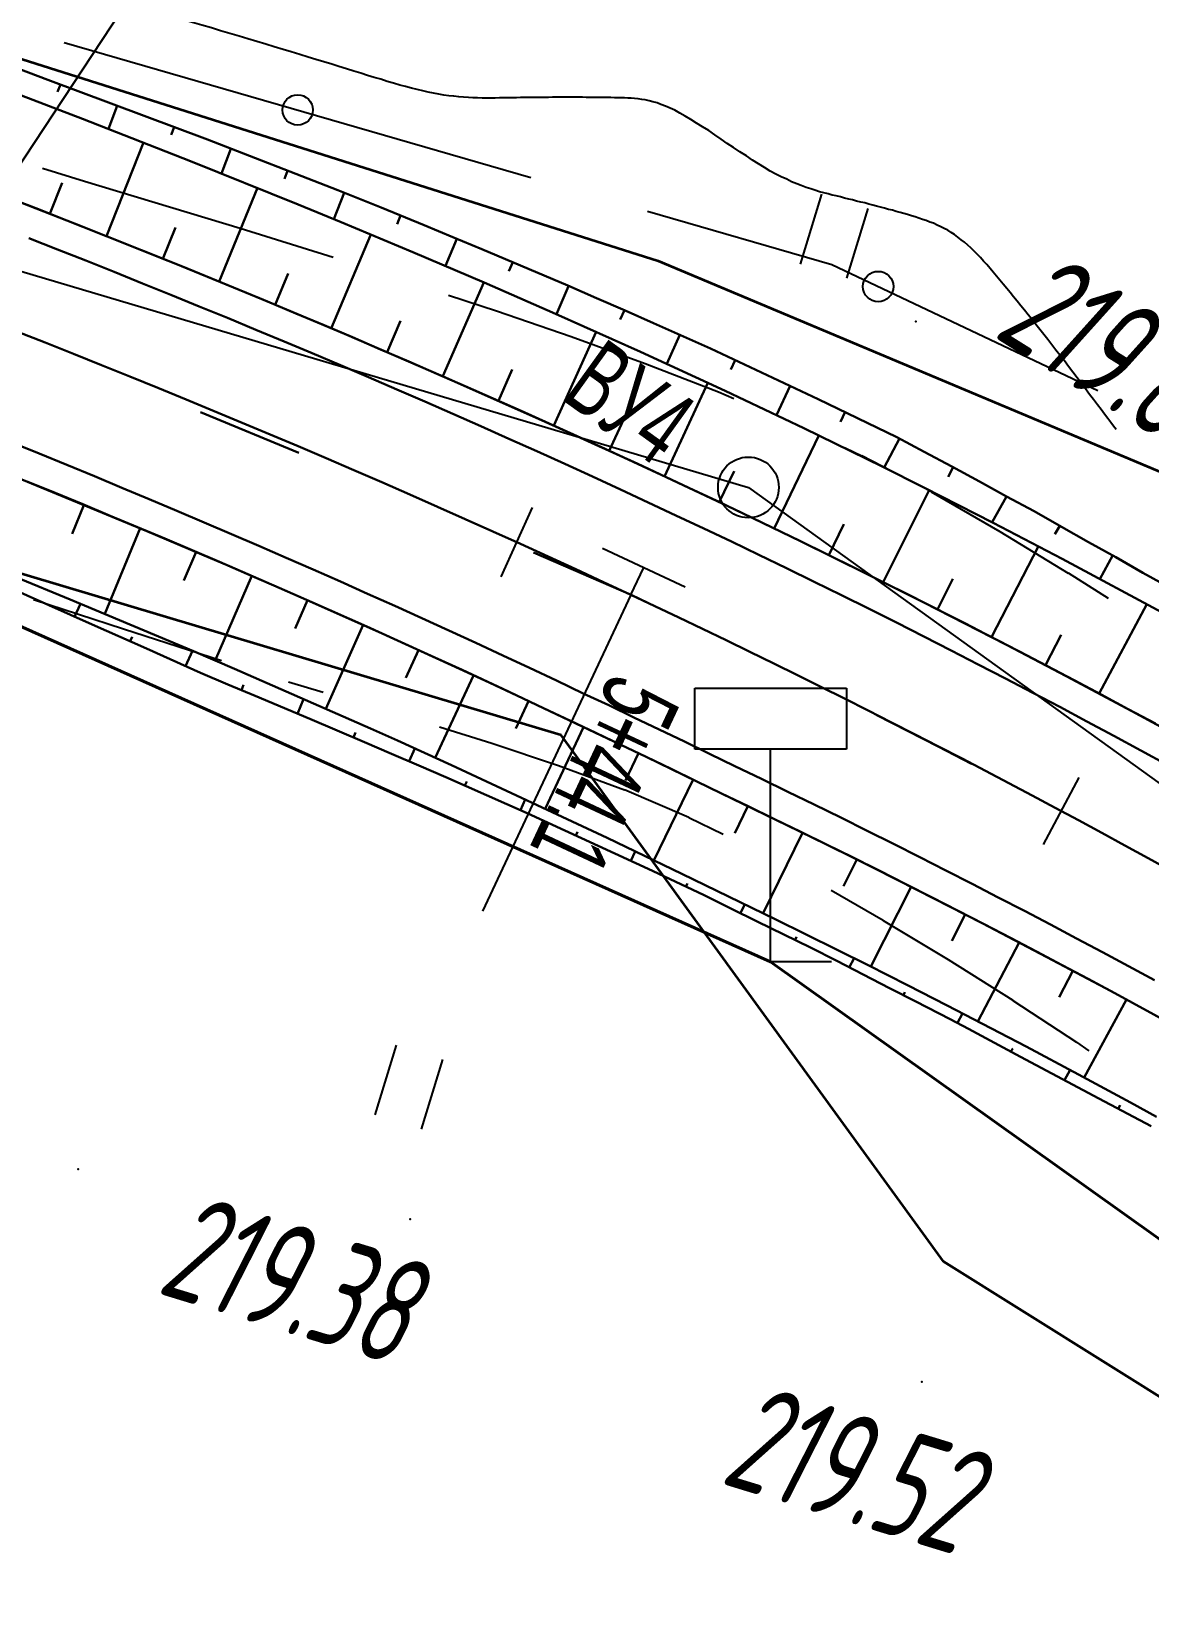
# Model space of a CAD drawing. Header units: millimetres. Extents: x -1799 to 6962, y -1020 to 4121.
# Drawn here: x -1221 to -1184.1, y 3748.8 to 3800.3 of the extents above; entities that cross this region are included whole.
import ezdxf
from ezdxf import colors
from ezdxf.entities.mleader import LeaderData, LeaderLine
from ezdxf.math import Vec2, Vec3

# ---------------------------------------------------------------- set-up
doc = ezdxf.new("R2010")
doc.units = ezdxf.units.MM
doc.linetypes.add('CONTI', pattern=[0])
doc.linetypes.add('STROT', pattern=[1.7, 0.5, -1.2])
for name, color, linetype, lineweight in [('10', 1, 'Continuous', 35), ('КОПИЯ_ОСЬ_13_ОТКОСЫ', 7, 'Continuous', 30), ('КОПИЯ_ОСЬ_ГРАНИЦЫ_ПОЛОС', 7, 'Continuous', 30), ('ОСЬ_ВЕРХ_ПОКРЫТИЯ_ГРАНИЦЫ_ПОЛОС', 7, 'Continuous', 30), ('ОСЬ_ВЕРХ_ПОКРЫТИЯ_ОСЬ', 1, 'Continuous', 30), ('Отметки', 5, 'Continuous', 30)]:
    doc.layers.add(name, color=color, linetype=linetype, lineweight=lineweight)
for name, color, linetype in [('_Ростелеком', 6, 'Continuous'), ('GOR_BDEFAULT', 212, 'CONTI'), ('PI_OTDEFAULT', 172, 'CONTI'), ('PI_TTDEFAULT', 5, 'CONTI'), ('PLN_O', 7, 'CONTI'), ('SIT_LDEFAULT', 7, 'CONTI'), ('ZAPSKDEFAULT', 7, 'CONTI'), ('КОПИЯ_ОСЬ_ТАНГЕНСЫ', 1, 'Continuous'), ('ОСЬ_ВЕРХ_ПОКРЫТИЯ_ПИКЕТЫ', 1, 'Continuous'), ('ОСЬ_ВЕРХ_ПОКРЫТИЯ_РАЗБИВКА_КРИВ', 1, 'Continuous'), ('ОСЬ_ВЕРХ_ПОКРЫТИЯ_ТАНГЕНСЫ', 1, 'Continuous'), ('разметка', 7, 'Continuous')]:
    doc.layers.add(name, color=color, linetype=linetype)
doc.styles.add('eskd', font='spds.shx', dxfattribs={"width": 1.2, "oblique": 15})
doc.styles.get("Standard").update_dxf_attribs({"font": 'arial.ttf'})
doc.styles.add('STYLE1', font='romand.shx', dxfattribs={"width": 0.9})
doc.styles.add('ГОСТ', font='', dxfattribs={"oblique": 15, "height": 4})
doc.styles.get('ГОСТ').set_extended_font_data('GOST type A')
doc.linetypes.add('кабель_связи_проект.', pattern='A,10,-1,["/",STYLE1,S=3,R=0,X=0,Y=-1.5],-4.1', length=15.1)

# ---------------------------------------------------------------- blocks, each defined once
blk = doc.blocks.new('BL_2011')
at = {"color": 0}
for p, q in [((0, 0), (0, 2.4)), ((1.6, 0), (1.6, 2.4))]:
    blk.add_line(p, q, dxfattribs=at)
blk = doc.blocks.new('BL_13')
at = {"color": 0}
for p, q in [((-2.5, 7), (-2.5, 9)), ((-2.5, 9), (2.5, 9)), ((2.5, 9), (2.5, 7)), ((0, 7), (-2.5, 7)), ((0, 0), (0, 7)), ((2.5, 7), (0, 7)), ((2, 0), (0, 0))]:
    blk.add_line(p, q, dxfattribs=at)
blk = doc.blocks.new('_None')

msp = doc.modelspace()

# ---------------------------------------------------------------- linework, layer by layer
at = {"layer": '10'}
for points in [[(-1663.636625153935, 3941.522183521104), (-1663.636625153935, 3941.522183521104), (-1660.504035623444, 3940.703480734875), (-1623.014035623686, 3929.81348073521), (-1594.45403562363, 3919.163480734837), (-1520.484035623425, 3891.126014574816), (-1408.554035623723, 3857.403480735061), (-1310.614035623314, 3827.993480734912), (-1310.614035623314, 3827.693480735098), (-1200.334035623519, 3792.743480734912), (-1162.754035623444, 3776.953480734875)], [(-804.504035623444, 3662.403480735061), (-824.5340356237048, 3666.023480735173), (-948.4240356233695, 3671.803480735433), (-975.8940356235744, 3675.363480735024), (-1007.464035623407, 3684.893480735284), (-1045.044035623481, 3689.693480735098), (-1091.514035623686, 3701.643480735284), (-1136.714035623407, 3726.003480734688), (-1145.914035623593, 3731.613480735024), (-1190.934035623612, 3759.81348073521), (-1203.524035623463, 3777.133480735508), (-1281.424035623369, 3800.433480735322), (-1370.854035623537, 3827.173480734614), (-1423.974035623649, 3843.233480735135), (-1467.20403562363, 3856.303480735433), (-1517.944035623388, 3871.633480735508), (-1536.604035623537, 3877.273480735173), (-1560.794035623481, 3884.923480734614), (-1568.404035623351, 3887.323480734986), (-1611.244035623668, 3900.8734807348), (-1670.724533441118, 3919.71056948175)]]:
    msp.add_lwpolyline(points, dxfattribs=at)
at = {"layer": '_Ростелеком', "linetype": 'кабель_связи_проект.', "lineweight": 40, "ltscale": 0.25}
msp.add_lwpolyline([(-1657.508299623549, 3939.309212735307), (-1658.166559841649, 3937.633192245302), (-1600.278279218406, 3918.21813336612), (-1339.90307447779, 3818.219484850218), (-1287.499567368408, 3802.76526898091), (-1263.755260603901, 3795.430219643203), (-1223.530477714949, 3781.706089482096), (-1196.627684615718, 3769.679823335645), (-1196.627684615718, 3769.679823335645), (-1140.230327299932, 3729.428283091088), (-1091.099603466128, 3703.07820017488), (-1044.780343006647, 3690.316537799698), (-948.5302202035, 3678.474030340475), (-823.7066648495584, 3672.227009011817)], dxfattribs=at)
at = {"layer": 'GOR_BDEFAULT', "color": 212, "elevation": 220, "flags": 128}
msp.add_lwpolyline([(-1185.258299623549, 3787.189217735467), (-1185.338299623565, 3787.299218735111), (-1185.428299623591, 3787.419213734952), (-1185.528299623567, 3787.559212735307), (-1185.638299623553, 3787.699212734972), (-1185.748299623598, 3787.849213735585), (-1185.868299623593, 3788.009217735765), (-1185.998299623598, 3788.179215735209), (-1186.128299623602, 3788.349213735585), (-1186.258299623549, 3788.529213735287), (-1186.398299623563, 3788.70921473523), (-1186.538299623577, 3788.899216735189), (-1186.678299623591, 3789.079216734891), (-1186.818299623605, 3789.26921173503), (-1186.95829962356, 3789.449212734972), (-1187.098299623574, 3789.629212735606), (-1187.238299623588, 3789.809212735307), (-1187.368299623593, 3789.979210735683), (-1187.508299623549, 3790.159211734695), (-1187.638299623553, 3790.319214735565), (-1187.768299623558, 3790.489212735009), (-1187.898299623563, 3790.649216735189), (-1188.018299623558, 3790.809212735307), (-1188.148299623563, 3790.969216735487), (-1188.268299623558, 3791.119217735169), (-1188.388299623553, 3791.26921173503), (-1188.508299623549, 3791.419213734952), (-1188.628299623602, 3791.559212735307), (-1188.738299623588, 3791.699212734972), (-1188.848299623574, 3791.839211735328), (-1188.96829962357, 3791.979210735683), (-1189.078299623556, 3792.109215734911), (-1189.1882996236, 3792.239212735009), (-1189.298299623586, 3792.369217735169), (-1189.398299623563, 3792.489212735009), (-1189.508299623549, 3792.619217735169), (-1189.618299623593, 3792.729210735683), (-1189.71829962357, 3792.849213735585), (-1189.828299623556, 3792.95921473523), (-1189.928299623591, 3793.059212735307), (-1190.038299623577, 3793.169213734952), (-1190.138299623553, 3793.259217735765), (-1190.248299623598, 3793.359215734911), (-1190.358299623584, 3793.439217735467), (-1190.46829962357, 3793.529213735287), (-1190.578299623556, 3793.609215734911), (-1190.6882996236, 3793.679215735209), (-1190.798299623586, 3793.749215735507), (-1190.918299623581, 3793.809212735307), (-1191.028299623567, 3793.869217735169), (-1191.148299623563, 3793.919213734952), (-1191.268299623558, 3793.979210735683), (-1191.388299623553, 3794.01921173503), (-1191.508299623549, 3794.069214735565), (-1191.628299623602, 3794.109215734911), (-1191.748299623598, 3794.149216735189), (-1191.868299623593, 3794.189217735467), (-1191.988299623588, 3794.229210735683), (-1192.118299623593, 3794.26921173503), (-1192.238299623588, 3794.299218735111), (-1192.368299623593, 3794.339211735328), (-1192.498299623598, 3794.369217735169), (-1192.618299623593, 3794.409211734695), (-1192.748299623598, 3794.439217735467), (-1192.878299623602, 3794.479210735683), (-1193.008299623549, 3794.509217735765), (-1193.138299623553, 3794.539216734854), (-1193.268299623558, 3794.579216734891), (-1193.398299623563, 3794.609215734911), (-1193.528299623567, 3794.649216735189), (-1193.658299623572, 3794.679215735209), (-1193.798299623586, 3794.70921473523), (-1193.928299623591, 3794.749215735507), (-1194.058299623595, 3794.779213735287), (-1194.198299623551, 3794.809212735307), (-1194.328299623556, 3794.849213735585), (-1194.46829962357, 3794.879212735606), (-1194.598299623574, 3794.909211734695), (-1194.738299623588, 3794.949212734972), (-1194.878299623602, 3794.979210735683), (-1195.018299623558, 3795.01921173503), (-1195.168299623581, 3795.069214735565), (-1195.308299623595, 3795.109215734911), (-1195.45829962356, 3795.159211734695), (-1195.618299623593, 3795.219216735487), (-1195.768299623558, 3795.279213735287), (-1195.9382996236, 3795.349213735585), (-1196.098299623574, 3795.429215735209), (-1196.278299623567, 3795.509217735765), (-1196.45829962356, 3795.599213735585), (-1196.638299623553, 3795.699212734972), (-1196.828299623556, 3795.819214735565), (-1197.028299623567, 3795.939217735467), (-1197.228299623579, 3796.059212735307), (-1197.428299623591, 3796.199212734972), (-1197.638299623553, 3796.329216734891), (-1197.848299623574, 3796.469216735487), (-1198.058299623595, 3796.609215734911), (-1198.258299623549, 3796.749215735507), (-1198.46829962357, 3796.889214735863), (-1198.668299623581, 3797.029213735287), (-1198.868299623593, 3797.159211734695), (-1199.068299623605, 3797.279213735287), (-1199.258299623549, 3797.399216735189), (-1199.4382996236, 3797.509217735765), (-1199.618299623593, 3797.609215734911), (-1199.778299623567, 3797.699212734972), (-1199.9382996236, 3797.76921173503), (-1200.088299623565, 3797.839211735328), (-1200.238299623588, 3797.889214735863), (-1200.368299623593, 3797.939217735467), (-1200.508299623549, 3797.979210735683), (-1200.628299623602, 3798.009217735765), (-1200.758299623549, 3798.039216734854), (-1200.868299623593, 3798.059212735307), (-1200.988299623588, 3798.079216734891), (-1201.108299623584, 3798.089211735328), (-1201.21829962357, 3798.099213735585), (-1201.328299623556, 3798.099213735585), (-1201.4382996236, 3798.109215734911), (-1201.548299623586, 3798.109215734911), (-1201.658299623572, 3798.109215734911), (-1201.768299623558, 3798.109215734911), (-1201.888299623553, 3798.119217735169), (-1201.998299623598, 3798.119217735169), (-1202.118299623593, 3798.119217735169), (-1202.228299623579, 3798.119217735169), (-1202.348299623574, 3798.119217735169), (-1202.45829962356, 3798.119217735169), (-1202.578299623556, 3798.119217735169), (-1202.698299623551, 3798.119217735169), (-1202.818299623605, 3798.129212735606), (-1202.9382996236, 3798.129212735606), (-1203.058299623595, 3798.129212735606), (-1203.1882996236, 3798.129212735606), (-1203.308299623595, 3798.129212735606), (-1203.4382996236, 3798.129212735606), (-1203.558299623595, 3798.129212735606), (-1203.6882996236, 3798.129212735606), (-1203.808299623595, 3798.129212735606), (-1203.9382996236, 3798.119217735169), (-1204.068299623605, 3798.119217735169), (-1204.198299623551, 3798.119217735169), (-1204.328299623556, 3798.119217735169), (-1204.46829962357, 3798.119217735169), (-1204.598299623574, 3798.119217735169), (-1204.728299623579, 3798.119217735169), (-1204.868299623593, 3798.119217735169), (-1204.998299623598, 3798.109215734911), (-1205.138299623553, 3798.109215734911), (-1205.278299623567, 3798.109215734911), (-1205.418299623581, 3798.109215734911), (-1205.558299623595, 3798.109215734911), (-1205.698299623551, 3798.099213735585), (-1205.838299623565, 3798.099213735585), (-1205.988299623588, 3798.099213735585), (-1206.128299623602, 3798.099213735585), (-1206.278299623567, 3798.109215734911), (-1206.428299623591, 3798.109215734911), (-1206.578299623556, 3798.119217735169), (-1206.738299623588, 3798.129212735606), (-1206.898299623563, 3798.139214735863), (-1207.058299623595, 3798.159211734695), (-1207.21829962357, 3798.179215735209), (-1207.388299623553, 3798.199212734972), (-1207.548299623586, 3798.229210735683), (-1207.728299623579, 3798.259217735765), (-1207.898299623563, 3798.299218735111), (-1208.078299623556, 3798.339211735328), (-1208.268299623558, 3798.379212735606), (-1208.448299623551, 3798.429215735209), (-1208.648299623563, 3798.479210735683), (-1208.838299623565, 3798.529213735287), (-1209.038299623577, 3798.589211735328), (-1209.248299623598, 3798.649216735189), (-1209.45829962356, 3798.719216735487), (-1209.678299623591, 3798.779213735287), (-1209.898299623563, 3798.849213735585), (-1210.118299623593, 3798.919213734952), (-1210.348299623574, 3798.989212735009), (-1210.588299623565, 3799.059212735307), (-1210.838299623565, 3799.139214735863), (-1211.078299623556, 3799.219216735487), (-1211.338299623565, 3799.289216734854), (-1211.598299623574, 3799.369217735169), (-1211.858299623584, 3799.449212734972), (-1212.128299623602, 3799.539216734854), (-1212.408299623572, 3799.619217735169), (-1212.678299623591, 3799.699212734972), (-1212.96829962357, 3799.789216734854), (-1213.248299623598, 3799.879212735606), (-1213.538299623577, 3799.95921473523), (-1213.838299623565, 3800.049218735111), (-1214.128299623602, 3800.139214735863), (-1214.428299623591, 3800.229210735683), (-1214.738299623588, 3800.319214735565), (-1215.038299623577, 3800.409211734695), (-1215.348299623574, 3800.499215735507), (-1215.658299623572, 3800.589211735328), (-1215.96829962357, 3800.679215735209), (-1216.288299623577, 3800.779213735287), (-1216.618299623593, 3800.869217735169), (-1216.9382996236, 3800.95921473523), (-1217.278299623567, 3801.049218735111), (-1217.608299623584, 3801.129212735606), (-1217.95829962356, 3801.219216735487), (-1218.308299623595, 3801.309212735307), (-1218.658299623572, 3801.389214735863), (-1219.028299623567, 3801.469216735487), (-1219.398299623563, 3801.549218735111), (-1219.768299623558, 3801.629212735606)], dxfattribs=at)
at = {"layer": 'PI_TTDEFAULT', "color": 5}
for p in [(-1191.848299623574, 3790.749215735507, 219.891), (-1219.428299623591, 3762.849213735585, 219.472), (-1208.498299623598, 3761.20921473523, 219.383), (-1191.648299623563, 3755.849213735585, 219.523)]:
    msp.add_point(p, dxfattribs=at)
at = {"layer": 'PLN_O'}
for p, q in [((-1219.888299623553, 3799.929215735209), (-1204.518299623558, 3795.489212735009)), ((-1200.678299623591, 3794.379212735606), (-1194.618299623593, 3792.629212735606)), ((-1194.618299623593, 3792.619217735169), (-1185.858299623584, 3788.479210735683))]:
    msp.add_line(p, q, dxfattribs=at)
for centre in [(-1212.198299623551, 3797.70921473523), (-1193.088299623565, 3791.899216735189)]:
    msp.add_circle(centre, 0.5, dxfattribs=at)
at = {"layer": 'SIT_LDEFAULT', "color": 7}
for p, q in [((-1219.21829962357, 3795.359215734911), (-1220.598299623574, 3795.779213735287)), ((-1214.088299623565, 3793.809212735307), (-1219.21829962357, 3795.359215734911)), ((-1211.028299623567, 3792.849213735585), (-1214.088299623565, 3793.809212735307)), ((-1205.658299623572, 3791.089211735328), (-1207.228299623579, 3791.609215734911)), ((-1203.198299623551, 3790.249215735507), (-1205.658299623572, 3791.089211735328)), ((-1200.758299623549, 3789.359215734911), (-1203.198299623551, 3790.249215735507)), ((-1198.348299623574, 3788.419213734952), (-1200.758299623549, 3789.359215734911)), ((-1197.838299623565, 3788.199212734972), (-1198.348299623574, 3788.419213734952)), ((-1193.628299623602, 3786.319214735565), (-1194.178299623591, 3786.579216734891)), ((-1191.328299623556, 3785.139214735863), (-1193.628299623602, 3786.329216734891)), ((-1189.068299623605, 3783.829216734891), (-1191.328299623556, 3785.129212735606)), ((-1186.818299623605, 3782.45921473523), (-1189.068299623605, 3783.829216734891)), ((-1185.508299623549, 3781.629212735606), (-1186.818299623605, 3782.469216735487)), ((-1220.898299623563, 3781.599213735585), (-1217.928299623591, 3780.639214735863)), ((-1217.928299623591, 3780.639214735863), (-1214.70829962356, 3779.589211735328)), ((-1212.498299623598, 3778.889214735863), (-1211.358299623584, 3778.549218735111)), ((-1207.528299623567, 3777.409211734695), (-1205.808299623595, 3776.869217735169)), ((-1205.808299623595, 3776.869217735169), (-1203.608299623584, 3776.139214735863)), ((-1203.608299623584, 3776.139214735863), (-1201.4382996236, 3775.339211735328)), ((-1201.4382996236, 3775.349213735585), (-1199.318299623605, 3774.439217735467)), ((-1199.318299623605, 3774.429215735209), (-1198.1882996236, 3773.879212735606)), ((-1194.638299623553, 3772.029213735287), (-1192.928299623591, 3771.049218735111)), ((-1192.928299623591, 3771.039216734854), (-1190.788299623577, 3769.749215735507)), ((-1190.788299623577, 3769.749215735507), (-1188.658299623572, 3768.409211734695)), ((-1188.658299623572, 3768.399216735189), (-1186.558299623595, 3767.029213735287)), ((-1186.558299623595, 3767.029213735287), (-1186.148299623563, 3766.749215735507))]:
    msp.add_line(p, q, dxfattribs=at)
at = {"layer": 'КОПИЯ_ОСЬ_13_ОТКОСЫ'}
for points in [[(-1221.380508739463, 3799.06075212491), (-1220.424606639854, 3798.705878467684), (-1215.166336376182, 3796.737036914949), (-1210.878189403526, 3795.067069263582), (-1209.452926952354, 3794.495749683504), (-1208.029373485557, 3793.918006153231), (-1207.08531220626, 3793.520011158113), (-1206.137741405479, 3793.129187793856), (-1203.305069286338, 3791.927695484285), (-1202.364731151572, 3791.516532154207), (-1201.422500926963, 3791.108649463778), (-1200.482895214072, 3790.693991871004), (-1198.606766063682, 3789.855109424715), (-1197.672867137901, 3789.425391407137), (-1195.068619091026, 3788.197943897371), (-1192.47593720626, 3786.946234912996), (-1191.571487743369, 3786.455680103426), (-1190.662979442588, 3785.973792286043), (-1189.757522899619, 3785.486228199129), (-1188.859665233604, 3784.984122486238), (-1187.950363475791, 3784.504874439363), (-1187.056961376182, 3783.995093555574), (-1186.162155467979, 3783.488623829012), (-1185.259353954307, 3782.997809620028), (-1184.371383983604, 3782.479270191317), (-1183.47300751876, 3781.980765552645)], [(-1220.00865205001, 3798.550132007723), (-1220.100815135947, 3798.303977222567)], [(-1221.664012891959, 3798.323369969067), (-1219.286327345084, 3797.416540135083), (-1215.725231153678, 3796.027379978833), (-1212.178874952506, 3794.601003636059), (-1210.763011915396, 3794.01880453938), (-1208.405956251334, 3793.033422459302), (-1206.05689619274, 3792.029180515942), (-1203.71592329235, 3791.006155003247), (-1200.91416547985, 3789.750921238598), (-1198.12314985485, 3788.465780247388), (-1195.532451612662, 3787.233129490552), (-1192.953350050162, 3785.976354588208), (-1191.579875929068, 3785.286565769848), (-1189.298747999381, 3784.121435154614), (-1187.028118116568, 3782.935995091138), (-1183.596965772818, 3781.096700657544)], [(-1221.663986522666, 3798.323371143465), (-1219.286331493369, 3797.416541309481), (-1215.725235301963, 3796.027365894442), (-1212.178879100791, 3794.601004810457), (-1210.762985546104, 3794.018790454988), (-1208.405960399619, 3793.033423633699), (-1206.056900341026, 3792.02918169034), (-1203.715957958213, 3791.006156177645), (-1200.914139110557, 3789.750922412996), (-1198.123154003135, 3788.465781421785), (-1195.532425243369, 3787.233130664949), (-1192.953323680869, 3785.976355762606), (-1191.579849559776, 3785.286551685457), (-1189.298752147666, 3784.121436329012), (-1187.028091747276, 3782.935996265535), (-1183.596969921104, 3781.096701831942)], [(-1218.135635692588, 3797.84883806241), (-1218.42222626876, 3797.083411426668)], [(-1216.262619335166, 3797.147528858309), (-1216.358169872276, 3796.892386646395)], [(-1218.495433790396, 3793.558416355786), (-1217.271343214225, 3796.635793675122)], [(-1214.393509227744, 3796.436072559481), (-1214.709976512901, 3795.623435230379)], [(-1212.529831249229, 3795.710288257723), (-1212.635330516807, 3795.439398975496)], [(-1220.355663282584, 3794.292943943677), (-1219.955913526725, 3795.312826145825)], [(-1214.786205274771, 3792.061010349927), (-1213.521526319693, 3795.146108616528)], [(-1210.667007762901, 3794.982413501863), (-1211.012192089072, 3794.121268482332)], [(-1216.638896925162, 3792.814550388989), (-1216.225749952506, 3793.838277805981)], [(-1208.811691600791, 3794.235511036043), (-1208.927994091026, 3793.948966236238)], [(-1211.09351728649, 3790.523534763989), (-1209.787029249381, 3793.613485325513)], [(-1206.964035350791, 3793.469992847567), (-1207.332290966026, 3792.577185840731)], [(-1212.93775556774, 3791.297338474927), (-1212.510539991568, 3792.323369969067)], [(-1205.119400341026, 3792.697257251863), (-1205.245102245322, 3792.400885791903)], [(-1207.4185600111, 3788.943960179028), (-1206.068798048209, 3792.034322727856)], [(-1203.278305370322, 3791.915991993074), (-1203.682663280479, 3790.991233081942)], [(-1209.25367353649, 3789.739110935864), (-1208.812084181021, 3790.766485203442)], [(-1201.444351512901, 3791.118109912996), (-1201.57798798751, 3790.809363575106)], [(-1203.7623100111, 3787.321355808911), (-1202.371013624381, 3790.403615940747)], [(-1199.616409618369, 3790.306555957918), (-1200.044021923057, 3789.350257129793)], [(-1197.794601757041, 3789.481406421785), (-1197.940536815635, 3789.164191455965)], [(-1205.588054640006, 3788.138113011059), (-1205.132183057975, 3789.165594090161)], [(-1200.12705610485, 3785.652608860669), (-1198.691814405631, 3788.7276210677)], [(-1195.983658153526, 3788.632605762606), (-1196.43980439376, 3787.668235035067)], [(-1194.178482372276, 3787.771567554598), (-1194.332626659385, 3787.451102466707)], [(-1201.942058546256, 3786.492742527661), (-1201.47178266735, 3787.517202366528)], [(-1196.513530714225, 3783.936971653638), (-1195.036602003287, 3786.993841160473)], [(-1192.380966503135, 3786.89473649991), (-1192.894974071494, 3785.947058887606)], [(-1198.31748579235, 3784.800970066723), (-1197.832561475943, 3785.822912205395)], [(-1190.618332225791, 3785.949744434481), (-1190.788711864463, 3785.633338184481)], [(-1221.276733573139, 3785.552406914917), (-1217.168029959857, 3783.853417046753), (-1215.349945243061, 3783.082268365112), (-1214.442688162982, 3782.693184502808), (-1212.632293875873, 3781.906944878784), (-1211.729004080951, 3781.510185845581), (-1209.926666434467, 3780.708351739136), (-1209.02752703017, 3780.30365813562), (-1207.681762870014, 3779.690880425659), (-1206.786010916889, 3779.279854424683), (-1205.445800955951, 3778.656731255737), (-1204.108642752826, 3778.028206475464), (-1200.728943045795, 3776.422203667847), (-1198.249633963764, 3775.216194756714), (-1196.089660819232, 3774.174675591675), (-1193.938232596576, 3773.115685113159), (-1191.795410330951, 3772.039269097534), (-1189.661438162982, 3770.945519097534), (-1187.536377127826, 3769.834480889526), (-1185.420349295795, 3768.706261285034), (-1183.313598807514, 3767.560906060425)], [(-1192.9234428236, 3782.173238743481), (-1191.411113722037, 3785.201238621411)], [(-1219.234497245014, 3784.707924493042), (-1219.623993094623, 3783.765999444214)], [(-1188.865249950401, 3784.987235279207), (-1189.338089305869, 3784.141745777254)], [(-1194.715618116568, 3783.060995091138), (-1194.216594679068, 3784.076696385083)], [(-1217.386291678607, 3783.943672784058), (-1218.550903495014, 3781.127251275268)], [(-1187.111557323447, 3784.02625200284), (-1187.271591503135, 3783.745795459871)], [(-1215.544220145404, 3783.164681084839), (-1215.940918143451, 3782.229424126831)], [(-1189.356731397818, 3780.362539280591), (-1187.815410597037, 3783.349950779614)], [(-1185.363602001182, 3783.054480762606), (-1185.789108592979, 3782.271826954012)], [(-1222.546314874364, 3782.369243105327), (-1218.96740023203, 3780.776390512859), (-1217.177183786107, 3779.988908728038), (-1215.841221490575, 3779.385164221202), (-1215.396650949193, 3779.182718237315), (-1214.495665231419, 3778.806346853648), (-1213.596834817601, 3778.425615271007), (-1211.798155465794, 3777.668392141734), (-1210.901104608251, 3777.285407980357), (-1210.001814523412, 3776.907997091686), (-1209.106787362767, 3776.521503408824), (-1208.208672204686, 3776.142319639598), (-1207.316128411961, 3775.751275976573), (-1204.642019906712, 3774.573197325145), (-1200.515192666722, 3772.671351393138), (-1198.812338510228, 3771.867871244823), (-1197.941221872044, 3771.432555159007), (-1197.067961373998, 3771.001479109203), (-1196.190226236058, 3770.579071958934), (-1195.316126504613, 3770.149262388622), (-1194.449392953587, 3769.70497032014), (-1193.585066476537, 3769.2560166916), (-1192.718050637914, 3768.812149961864), (-1191.849215188695, 3768.371567686473), (-1190.723185220433, 3767.791977842723), (-1190.119623819066, 3767.474606474315), (-1188.402632394505, 3766.553776701366), (-1185.821535745335, 3765.181595762645), (-1184.101481118871, 3764.264239271556)], [(-1221.499851861669, 3782.34668775407), (-1219.686287561131, 3781.603650053416), (-1215.623936334325, 3779.899121244823), (-1214.275362649632, 3779.321192701732), (-1209.802683511449, 3777.354615171825), (-1208.91200129099, 3776.954728086864), (-1207.135639825536, 3776.14596553651), (-1202.011503854466, 3773.753943403636), (-1199.551973977757, 3772.570342024242), (-1196.479262033177, 3771.085320433055), (-1193.422754922582, 3769.56723304597), (-1192.11772028513, 3768.906163175975), (-1190.815443673802, 3768.239407499706), (-1189.084303537084, 3767.339913328563), (-1188.220205941869, 3766.887124021922), (-1186.496912637425, 3765.971968611156), (-1184.779577890111, 3765.045241316234), (-1183.922426858617, 3764.578856428539)], [(-1221.499847586811, 3782.346687920776), (-1219.686279471576, 3781.603645928589), (-1215.623932059467, 3779.899117119995), (-1214.275360282123, 3779.321190484253), (-1209.802673514545, 3777.354622491089), (-1208.911987479389, 3776.954735406128), (-1207.135620291889, 3776.145958550659), (-1202.011474784076, 3773.753945000854), (-1199.552002127826, 3772.570335992065), (-1196.479248221576, 3771.085320122925), (-1193.422729666889, 3769.567238457886), (-1192.117736991107, 3768.906166680542), (-1190.815429862201, 3768.239403374878), (-1189.084289725482, 3767.339913018433), (-1188.220215018451, 3766.887123711792), (-1186.496887381732, 3765.971962578979), (-1184.779602225482, 3765.045235284058), (-1183.922424491107, 3764.578850396362)], [(-1213.707275565326, 3782.373787530151), (-1214.914093192279, 3779.594917901245)], [(-1191.137126905631, 3781.273733128247), (-1190.626384718131, 3782.279745091138)], [(-1219.541416803075, 3781.031865080272), (-1219.349775949193, 3781.462452848827)], [(-1211.874176200092, 3781.573952325073), (-1212.280273612201, 3780.649346001831)], [(-1185.814128858756, 3778.505193699536), (-1184.247844679068, 3781.445608128247)], [(-1210.046539481342, 3780.761681206909), (-1211.274444754779, 3778.00173247644)], [(-1187.582378370475, 3779.439687718091), (-1187.0621146986, 3780.432088841138)], [(-1217.711807885838, 3780.224080046092), (-1217.648550668431, 3780.367884596263)], [(-1215.886887231542, 3779.405801733409), (-1215.657570520116, 3779.913232763683)], [(-1208.224121268451, 3779.937828667847), (-1208.641388114154, 3779.021446831909)], [(-1206.406494315326, 3779.103401787964), (-1207.668701346576, 3776.388664849487)], [(-1214.049118676854, 3778.617196043407), (-1213.976723352147, 3778.788109739696)], [(-1212.206226983739, 3777.840186079417), (-1212.003306070043, 3778.322198828136)], [(-1204.594604666889, 3778.256630547729), (-1205.019104178607, 3777.353493340698)], [(-1202.786621268451, 3777.401528008667), (-1204.055725272357, 3774.708229668823)], [(-1210.364582696629, 3777.060241659557), (-1210.297121682835, 3777.220988233958)], [(-1208.524857202245, 3776.27581306306), (-1208.346853891087, 3776.697421987926)], [(-1200.980346854389, 3776.542885430542), (-1201.409424002826, 3775.648018487183)], [(-1206.691698709203, 3775.476183851634), (-1206.630196252538, 3775.615784605418)], [(-1199.17987078017, 3775.672051079956), (-1200.476135428607, 3773.015068658081)], [(-1204.861441293431, 3774.66986270753), (-1204.709990182591, 3775.013636549388)], [(-1197.380188162982, 3774.799538262573), (-1197.807495291889, 3773.91156829187)], [(-1203.043383279515, 3773.836466749583), (-1202.990973153783, 3773.950189550792)], [(-1195.580932791889, 3773.92621672937), (-1196.876587088764, 3771.279656060425)], [(-1201.226988473607, 3772.999381979381), (-1201.084772744847, 3773.307972868358)], [(-1193.787597830951, 3773.040749200073), (-1194.225464041889, 3772.161507256714)], [(-1199.415236154271, 3772.152344664012), (-1199.366903939916, 3772.25477500764)], [(-1192.000366385639, 3772.143166192261), (-1193.328979666889, 3769.519737847534)], [(-1197.618834176732, 3771.273409803783), (-1197.472510019017, 3771.569827040111)], [(-1190.219177420795, 3771.2335134823), (-1190.667968924701, 3770.362053521362)], [(-1195.820883432103, 3770.397459944164), (-1195.772261300755, 3770.496340711986)], [(-1188.444214041889, 3770.311836846558), (-1189.80438249892, 3767.714043267456)], [(-1194.038027444554, 3769.491295774852), (-1193.87941233225, 3769.796662290965)], [(-1186.675537284076, 3769.378166802612), (-1187.134765799701, 3768.515328057495)], [(-1192.258242288304, 3768.578984220897), (-1192.206366220189, 3768.681282957469)], [(-1184.913208182514, 3768.43256438562), (-1186.301330741107, 3765.866417535034)], [(-1190.479826608373, 3767.664013822948), (-1190.314215341283, 3767.978968580638)], [(-1188.715742746068, 3766.72169776765), (-1188.659681955052, 3766.826230009471)], [(-1186.950396218968, 3765.78172775117), (-1186.771685281468, 3766.117886503612)], [(-1185.184889474584, 3764.842053373729), (-1185.12517038889, 3764.954026182567)]]:
    msp.add_lwpolyline(points, dxfattribs=at)
at = {"layer": 'КОПИЯ_ОСЬ_ГРАНИЦЫ_ПОЛОС'}
for points in [[(-1221.620043370078, 3794.787518234377), (-1220.680105223137, 3794.421414628078), (-1219.740943167786, 3794.052919848275), (-1218.802576990585, 3793.682000823704), (-1217.865026743375, 3793.308624577162), (-1216.928312746537, 3792.932758243208), (-1215.992455593097, 3792.554369066295), (-1215.057476151493, 3792.173424400774), (-1214.123395569119, 3791.789891722997), (-1213.190235275708, 3791.403738624801), (-1212.258016986676, 3791.014932821889), (-1211.326762706149, 3790.623442155694), (-1210.396494730599, 3790.229234596168), (-1209.467235651673, 3789.832278247376), (-1208.539008359503, 3789.432541345631), (-1207.611836046175, 3789.029992273462), (-1206.685742208289, 3788.62459954751), (-1205.76075065071, 3788.216331837152), (-1204.83688548902, 3787.805157959846), (-1203.914171153088, 3787.391046882992), (-1202.992632389583, 3786.973967737903), (-1202.072294265343, 3786.553889813286), (-1201.153182170112, 3786.130782561761), (-1200.235321819628, 3785.704615608242), (-1199.31874247785, 3785.27536032853), (-1198.403555520277, 3784.843039224309), (-1197.489813035636, 3784.407673431014), (-1196.577525153078, 3783.969267768239), (-1195.666701985834, 3783.527827103076), (-1194.757353630577, 3783.083356325899), (-1193.849490168001, 3782.635860363406), (-1192.943121661947, 3782.185344174889), (-1192.038258159961, 3781.731812756893), (-1191.134909692764, 3781.275271138561), (-1190.233086274462, 3780.815724376974), (-1189.332797902045, 3780.353177567397), (-1188.434054555508, 3779.887635840488), (-1187.536866197848, 3779.419104351115), (-1186.641242774835, 3778.947588300717), (-1185.747194214686, 3778.473092907493), (-1184.854730428478, 3777.995623439935), (-1183.963861309303, 3777.51518518423)], [(-1221.081331476415, 3785.474685782951), (-1220.176573655064, 3785.104770950426), (-1219.272949270691, 3784.732566458558), (-1218.370478121933, 3784.358043192339), (-1217.469180247737, 3783.981172170875), (-1216.569075929021, 3783.601924570662), (-1215.670185692221, 3783.220271707897), (-1214.772530311011, 3782.836185061758), (-1213.876130811192, 3782.449636259501), (-1212.981008474153, 3782.060597095092), (-1212.087184834343, 3781.669039512438), (-1211.194681680956, 3781.274935628672), (-1210.303521071552, 3780.878257732292), (-1209.413725323384, 3780.47897827105), (-1208.525317017824, 3780.077069879894), (-1207.638319006763, 3779.672505360481), (-1206.752754410283, 3779.265257703525), (-1205.86864662187, 3778.855300081347), (-1204.986019311813, 3778.442605854397), (-1204.104896424067, 3778.02714857125), (-1203.22221088359, 3777.607432070573), (-1202.387831029706, 3777.21431056076), (-1201.557686866456, 3776.820024083753), (-1200.728773388915, 3776.423156848562), (-1199.901098618129, 3776.02371269503), (-1199.0746705658, 3775.621695492801), (-1198.244080070863, 3775.214453069878), (-1197.367937302382, 3774.794566245203), (-1196.49863999176, 3774.374460749713), (-1195.630685859554, 3773.951499402908), (-1194.764084287386, 3773.525686497253), (-1193.898844645524, 3773.097026357812), (-1193.034976287066, 3772.665523332928), (-1192.172488551985, 3772.231181811926), (-1191.31139076768, 3771.794006208343), (-1190.45169224854, 3771.354000972969), (-1189.593402291261, 3770.911170577084), (-1188.736530179527, 3770.465519531083), (-1187.881085185878, 3770.017052372371), (-1187.027076562741, 3769.565773668152), (-1186.174513550728, 3769.11168801823), (-1185.323405377296, 3768.654800052208), (-1184.473761252846, 3768.195114429494), (-1183.625590372851, 3767.732635839296)]]:
    msp.add_lwpolyline(points, dxfattribs=at)
at = {"layer": 'КОПИЯ_ОСЬ_ТАНГЕНСЫ'}
for p, q in [((-1334.846127066694, 3826.154102989857), (-1197.360162786228, 3785.289006877144)), ((-1197.360162786228, 3785.289006877144), (-1078.138299624135, 3699.439214735677))]:
    msp.add_line(p, q, dxfattribs=at)
msp.add_circle((-1197.360162786228, 3785.289006877144), 1, dxfattribs=at)
at = {"layer": 'ОСЬ_ВЕРХ_ПОКРЫТИЯ_ГРАНИЦЫ_ПОЛОС', "linetype": 'Continuous'}
for points in [[(-1182.581890089225, 3776.758352268872), (-1184.736614210318, 3777.928441990552), (-1186.900676710318, 3779.081167210278), (-1189.073955518912, 3780.216451634106), (-1191.256328565787, 3781.334218968091), (-1193.447551710318, 3782.434377659497), (-1195.647624952506, 3783.516897190747), (-1197.856243116568, 3784.581670750317), (-1201.004375440787, 3786.06046103352), (-1204.168621046256, 3787.504430760083), (-1207.40732954235, 3788.939062107739), (-1210.660686475943, 3790.340185154614), (-1213.457897169303, 3791.51343344563), (-1216.264781934928, 3792.66333578938), (-1219.547832472037, 3793.975301731763), (-1222.8423881361, 3795.258077610669)], [(-1221.620568439268, 3794.786158017268), (-1220.680621368801, 3794.420074864675), (-1219.741450420048, 3794.051600316924), (-1218.803075379654, 3793.680701292505), (-1217.865516299955, 3793.307344819804), (-1216.928793501769, 3792.93149802686), (-1215.99292757856, 3792.55312816744), (-1215.057939399228, 3792.172202588444), (-1214.123850111579, 3791.788688768086), (-1213.190681146012, 3791.402554298204), (-1212.25845421841, 3791.013766895433), (-1211.327191333394, 3790.622294401203), (-1210.396914788047, 3790.228104781744), (-1209.467647174626, 3789.831166145776), (-1208.539411384021, 3789.431446730544), (-1207.612230608755, 3789.028914912057), (-1206.686128346328, 3788.623539212545), (-1205.761128402102, 3788.215288298589), (-1204.837254892589, 3787.80413098858), (-1203.914532248213, 3787.390036249918), (-1202.992985216601, 3786.972973214847), (-1202.072638865347, 3786.552911171143), (-1201.153518584926, 3786.129819572357), (-1200.235650092005, 3785.703668039677), (-1199.319062829067, 3785.274428045762), (-1198.403868553452, 3784.842122435023), (-1197.490118699256, 3784.406772105408), (-1196.577823395744, 3783.968381889549), (-1195.666992756092, 3783.526956642431), (-1194.757636877204, 3783.082501256292), (-1193.849765839657, 3782.635020660621), (-1192.943389707585, 3782.184519815643), (-1192.038518528532, 3781.731003716041), (-1191.135162333338, 3781.274477388163), (-1190.233331136105, 3780.814945893747), (-1189.33303493403, 3780.352414323402), (-1188.434283707165, 3779.886887808715), (-1187.537087418566, 3779.418371508283), (-1186.641456014031, 3778.946870617022), (-1185.747399421953, 3778.472390360584), (-1184.854927553408, 3777.994935998147), (-1183.964050301749, 3777.514512823348)], [(-1183.553818601698, 3776.15333366805), (-1184.440166121398, 3776.635130241898), (-1185.328112855748, 3777.113973075909), (-1186.217648961689, 3777.589856866201), (-1187.108764578055, 3778.062776331243), (-1188.001449826659, 3778.532726233278), (-1188.895694811674, 3778.999701360625), (-1189.791489620015, 3779.463696537924), (-1190.688824321454, 3779.924706623343), (-1191.587688968712, 3780.382726501127), (-1192.488073597478, 3780.837751098362), (-1193.389968226538, 3781.289775368211), (-1194.293362858201, 3781.738794302953), (-1195.198247477869, 3782.184802920942), (-1196.104612054498, 3782.627796283376), (-1197.012446540777, 3783.067769473803), (-1197.921740872864, 3783.504717618612), (-1198.832484970937, 3783.938635873062), (-1199.744668739111, 3784.369519425941), (-1200.658250797385, 3784.797352064786), (-1201.573142113562, 3785.222121331294), (-1202.489314287048, 3785.643855842215), (-1203.406741782926, 3786.062585658779), (-1204.325399388492, 3786.478341019166), (-1205.245262209928, 3786.891152329196), (-1206.166305670244, 3787.301050155808), (-1207.088505505721, 3787.708065224265), (-1208.011837763004, 3788.112228420016), (-1208.936278796571, 3788.513570781251), (-1209.861805265266, 3788.912123493304), (-1210.788394129302, 3789.307917885867), (-1211.716022647501, 3789.70098543485), (-1212.644668373823, 3790.091357753065), (-1213.574309154375, 3790.479066588369), (-1214.504923124294, 3790.864143820864), (-1215.436488704427, 3791.246621461039), (-1216.368984598104, 3791.626531640452), (-1217.302389788054, 3792.003906624776), (-1218.236683533081, 3792.378778782127), (-1219.171845364404, 3792.751180611004), (-1220.107855082888, 3793.121144717944), (-1221.044692755289, 3793.488703821239)]]:
    msp.add_lwpolyline(points, dxfattribs=at)
at = {"layer": 'ОСЬ_ВЕРХ_ПОКРЫТИЯ_ГРАНИЦЫ_ПОЛОС', "linetype": 'Continuous', "lineweight": 30}
msp.add_lwpolyline([(-1183.996517725134, 3769.073189082009), (-1184.84904434857, 3769.534415576992), (-1185.703040041457, 3769.992834988435), (-1186.558495562078, 3770.44844263458), (-1187.415401653436, 3770.901233873715), (-1188.273749044156, 3771.351204091136), (-1189.133528448079, 3771.798348701944), (-1189.994730564145, 3772.242663151969), (-1190.857346077441, 3772.684142919642), (-1191.721365658121, 3773.122783508536), (-1192.586779962459, 3773.55858045948), (-1193.453579632265, 3773.991529343103), (-1194.321755295523, 3774.421625754249), (-1195.191297566073, 3774.848865329673), (-1196.062197043988, 3775.273243725685), (-1196.934444315577, 3775.694756634918), (-1197.808029953469, 3776.113399783534), (-1198.636003572892, 3776.51934175418), (-1199.465236113805, 3776.922705848155), (-1200.295719550186, 3777.323488160421), (-1201.127445843702, 3777.721684808296), (-1201.960406944147, 3778.117291940761), (-1202.79459490207, 3778.510305783165), (-1203.67715579899, 3778.92994457708), (-1204.56121718935, 3779.346768733499), (-1205.446754666444, 3779.760804814671), (-1206.333744106514, 3780.172079570045), (-1207.222161666714, 3780.5806199344), (-1208.111983782283, 3780.986453038094), (-1209.003187164684, 3781.389606184711), (-1209.895748799308, 3781.790106855718), (-1210.78964594285, 3782.187982713257), (-1211.68485612107, 3782.583261586179), (-1212.581357126261, 3782.975971477491), (-1213.47912701492, 3783.366140548525), (-1214.378144105043, 3783.753797125456), (-1215.278386973709, 3784.138969697443), (-1216.179834454486, 3784.521686903586), (-1217.082465634701, 3784.901977538516), (-1217.986259853022, 3785.279870545876), (-1218.891196696632, 3785.65539501739), (-1219.797255998556, 3786.028580190067), (-1220.704417834952, 3786.39945543689), (-1221.612662522259, 3786.768050273334)], dxfattribs=at)
at = {"layer": 'ОСЬ_ВЕРХ_ПОКРЫТИЯ_ОСЬ'}
msp.add_lwpolyline([(-1221.441199678249, 3790.421890465927), (-1220.510975569303, 3790.054899226328), (-1219.581692370693, 3789.685531947215), (-1218.653369920465, 3789.313756667462), (-1217.726028317576, 3788.93954153118), (-1216.79968792531, 3788.562854822178), (-1215.874369374584, 3788.183664947202), (-1214.950093566868, 3787.801940443379), (-1214.026881677439, 3787.417649985676), (-1213.104755158469, 3787.030762388756), (-1212.183735742079, 3786.641246602324), (-1211.263845443338, 3786.249071724166), (-1210.345106563522, 3785.854207002943), (-1209.427541692907, 3785.456621831668), (-1208.511173713361, 3785.056285765407), (-1207.596025802128, 3784.653168508236), (-1206.682121434065, 3784.247239931871), (-1205.769484384413, 3783.838470071939), (-1204.858138732021, 3783.42682912798), (-1203.948108862087, 3783.012287477416), (-1203.039419468454, 3782.594815668103), (-1202.132095556755, 3782.17438443323), (-1201.226162446916, 3781.750964682934), (-1201.226162446916, 3781.750964682934, -0.04633336898299999), (-1153.398325518056, 3753.63277796415)], format="xyb", dxfattribs=at)
at = {"layer": 'ОСЬ_ВЕРХ_ПОКРЫТИЯ_ПИКЕТЫ'}
for p, q in [((-1205.504472636288, 3782.347385169392), (-1204.472794962689, 3784.624585463119)), ((-1187.647096851017, 3773.535053744366), (-1186.466710552273, 3775.738843253267))]:
    msp.add_line(p, q, dxfattribs=at)
at = {"layer": 'ОСЬ_ВЕРХ_ПОКРЫТИЯ_РАЗБИВКА_КРИВ'}
for p, q in [((-1202.159082574528, 3783.29357935713), (-1199.443395005588, 3782.018808388536)), ((-1201.226162446916, 3781.750964682934), (-1200.801238790087, 3782.656193873298)), ((-1201.226162446916, 3781.750964682934), (-1206.112784501069, 3771.340829001193))]:
    msp.add_line(p, q, dxfattribs=at)
at = {"layer": 'ОСЬ_ВЕРХ_ПОКРЫТИЯ_ТАНГЕНСЫ'}
for p, q in [((-1334.848299624156, 3826.149214735639), (-1197.360162786228, 3785.289006877144)), ((-1197.360162786228, 3785.289006877144), (-1078.138299624135, 3699.439214735677))]:
    msp.add_line(p, q, dxfattribs=at)
msp.add_circle((-1197.360162786228, 3785.289006877144), 1, dxfattribs=at)
at = {"layer": 'разметка', "linetype": 'STROT', "lineweight": 30, "ltscale": 7}
msp.add_lwpolyline([(-1666.752185957468, 3931.93467095719, 0.01522750781938193), (-1561.849754613437, 3896.889744118241), (-1347.406125533211, 3830.067871123937, 0.003288604315945664), (-1322.237807545511, 3822.40651906879), (-1286.01633866372, 3811.640374228743, -0.03773518057566602), (-1201.220455152847, 3781.749372388621, -0.04960856921293474), (-1149.702530005792, 3750.971493631986, 0.1025020384713238), (-1038.491439590571, 3701.348729628523, 0.03454137068555378), (-963.7061950824482, 3691.955496420537)], format="xyb", dxfattribs=at)

# ---------------------------------------------------------------- block references
at = {"layer": '_Ростелеком'}
msp.add_blockref('BL_13', (-1196.627684615718, 3769.679823335645), dxfattribs=at)
at = {"layer": 'ZAPSKDEFAULT', "color": 7, "rotation": 342.9999999999999}
for p in [(-1195.648299623563, 3792.639214735863), (-1209.648299623563, 3764.639214735863)]:
    msp.add_blockref('BL_2011', p, dxfattribs=at)

# ---------------------------------------------------------------- texts
at = {"layer": 'PI_OTDEFAULT', "color": 172, "style": 'eskd', "oblique": 10, "width": 0.8}
for s, rotation, p in [('219.89', 328, (-1189.358299623584, 3790.289216734854)), ('219.38', 342.9999999999999, (-1216.892139623573, 3758.796305735049)), ('219.52', 342.9999999999999, (-1198.341688623585, 3752.535456735094))]:
    msp.add_text(s, height=3.5, rotation=rotation, dxfattribs=at).set_placement(p)
at = {"layer": 'КОПИЯ_ОСЬ_ТАНГЕНСЫ', "width": 0.6}
msp.add_text('ВУ4', height=2.5, rotation=324.242931787385, dxfattribs=at).set_placement((-1203.56823784048, 3788.218990516302))
at = {"layer": 'ОСЬ_ВЕРХ_ПОКРЫТИЯ_РАЗБИВКА_КРИВ', "width": 0.6}
msp.add_text('5+44.1', height=2.5, rotation=244.854168761703, dxfattribs=at).set_placement((-1201.835856994343, 3779.275429880631))
at = {"layer": 'ОСЬ_ВЕРХ_ПОКРЫТИЯ_ТАНГЕНСЫ', "width": 0.6}
msp.add_text('ВУ4', height=2.5, rotation=324.242931787385, dxfattribs=at).set_placement((-1203.56823784048, 3788.218990516302))

# ---------------------------------------------------------------- leaders
at = {"layer": 'Отметки', "ltscale": 0.2}
ml = msp.add_multileader_mtext('Standard', dxfattribs=at)
ml.set_content('221,54', color=256, style='ГОСТ')
ml.set_leader_properties()
ml.set_arrow_properties(name='NONE')
ml.build(insert=Vec2(0, 0))
ml.multileader.update_dxf_attribs({"text_left_attachment_type": 6, "text_right_attachment_type": 6, "dogleg_length": 0.36, "arrow_head_size": 2})
ctx = ml.context
ctx.base_point, ctx.arrow_head_size, ctx.landing_gap_size, ctx.plane_origin, ctx.plane_x_axis, ctx.plane_y_axis = Vec3(-1204.506944781532, 3820.886567066173), 2, 0, Vec3(-1216.690537703767, 3754.230778763455), Vec3(0.955401452036347, -0.2953101174136095), Vec3(0.2953101174136095, 0.955401452036347)
ctx.left_attachment, ctx.right_attachment = 6, 6
notes = []
notes.append((ctx, [(0, (1, 1, 0), (-1204.850889304265, 3820.992878708442), (0.955401452036347, -0.2953101174136095), 0.36, [(0, [(-1224.237322936873, 3791.508929459763)], 0, [])])]))
ctx.mtext.insert, ctx.mtext.text_direction, ctx.mtext.rotation, ctx.mtext.line_spacing_style, ctx.mtext.flow_direction = Vec3(-1203.148391589484, 3825.281823495788), Vec3(0.955401452036347, -0.2953101174136095), 5.983405210958495, 2, 5
for ctx, leaders in notes:
    for number, flags, end, landing, length, lines in leaders:
        leader = LeaderData()
        leader.index, (leader.has_last_leader_line, leader.has_dogleg_vector, leader.attachment_direction) = number, flags
        leader.last_leader_point, leader.dogleg_vector, leader.dogleg_length = Vec3(end), Vec3(landing), length
        for number, points, colour, breaks in lines:
            line = LeaderLine()
            line.index, line.vertices, line.color, line.breaks = number, Vec3.list(points), colors.encode_raw_color(colour), breaks
            leader.lines.append(line)
        ctx.leaders.append(leader)

doc.saveas('drawing.dxf')
